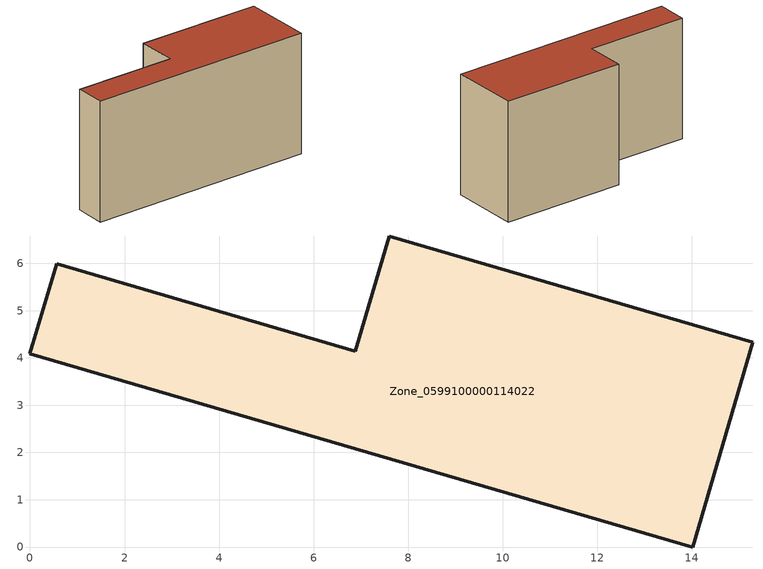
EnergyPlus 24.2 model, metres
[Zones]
Zone_0599100000114022
 floor ground (C_G): 14.02,0 0,4.09 0.56,5.99 6.88,4.14 7.6,6.58 15.28,4.33 z0
 wall outside (C_F): 6.88,4.14 0.56,5.99 0,4.09 14.02,0 15.28,4.33 7.6,6.58 6.88,4.14 z0:7.73
 roof outside (C_R): 15.28,4.33 7.6,6.58 6.88,4.14 0.56,5.99 0,4.09 14.02,0 z7.73
[BUILDING]
Pand.0599100000114022: North Axis=0; Terrain=City; Loads Convergence Tolerance Value=0.04; Temperature Convergence Tolerance Value=0.4; Solar Distribution=FullExterior; Maximum Number of Warmup Days=25; Minimum Number of Warmup Days=1
[Site:Location]
Rotterdam.The.Hague.AP_ZH_NLD Design_Conditions: Latitude=51.96; Longitude=4.45; Time Zone=1; Elevation=-4.5
[SITE:GROUNDTEMPERATURE:BUILDINGSURFACE]
18, 18, 18, 18, 18, 18, 18, 18, 18, 18, 18, 18
[MATERIAL] Thermal Absorptance=0.9; Solar Absorptance=0.7; Visible Absorptance=0.7
Name | Roughness | Thickness | Conductivity | Density | Specific Heat
G.TI.1946 | MediumSmooth | 0.15 | 1 | 540 | 1210
F.TI.1946 | Rough | 0.3 | 0.857143 | 1920 | 840
R.TI.1946 | MediumRough | 0.2 | 0.1 | 1500 | 1000
[CONSTRUCTION]
C_G: G.TI.1946
C_F: F.TI.1946
C_R: R.TI.1946
[ZONE]
Zone_0599100000114022: Type=1; Multiplier=1; Ceiling Height=Autocalculate; Volume=Autocalculate; Floor Area=autocalculate; Part of Total Floor Area=Yes
[ZONEINFILTRATION:DESIGNFLOWRATE]
Infil_Zone_0599100000114022: Zone or ZoneList or Space or SpaceList=Zone_0599100000114022; Schedule=AlwaysOn; Design Flow Rate Calculation Method=Flow/Area; Flow Rate per Floor Area=0.003; Constant Term Coefficient=1; Temperature Term Coefficient=0; Velocity Term Coefficient=0; Velocity Squared Term Coefficient=0
[HVACTEMPLATE:ZONE:IDEALLOADSAIRSYSTEM]
Zone_0599100000114022: Maximum Heating Supply Air Temperature=50; Minimum Cooling Supply Air Temperature=13; Maximum Heating Supply Air Humidity Ratio=0.0156; Minimum Cooling Supply Air Humidity Ratio=0.0077; Heating Limit=NoLimit; Cooling Limit=NoLimit; Dehumidification Control Type=ConstantSensibleHeatRatio; Cooling Sensible Heat Ratio=0.7; Dehumidification Setpoint=60; Humidification Control Type=None; Humidification Setpoint=30; Outdoor Air Method=None; Outdoor Air Flow Rate per Person=0.00944; Outdoor Air Flow Rate per Zone Floor Area=0; Outdoor Air Flow Rate per Zone=0; Demand Controlled Ventilation Type=None; Outdoor Air Economizer Type=NoEconomizer; Heat Recovery Type=None; Sensible Heat Recovery Effectiveness=0.7; Latent Heat Recovery Effectiveness=0.65
[ZONECONTROL:THERMOSTAT]
ThermostatControl_Zone_0599100000114022: Zone or ZoneList=Zone_0599100000114022; Control Type Schedule=DualSetpointControlType; Control 1=Thermostat_Zone_0599100000114022; Temperature Difference Between Cutout And Setpoint=0
[THERMOSTATSETPOINT:DUALSETPOINT]
Thermostat_Zone_0599100000114022: Heating Setpoint Temperature Schedule=HeatingSetpoint_Zone_0599100000114022; Cooling Setpoint Temperature Schedule=CoolingSetpoint_Zone_0599100000114022
[SCHEDULE:COMPACT]
HeatingSetpoint_Zone_0599100000114022: Through: 12/31, For: AllDays, Until: 24:00, 21
CoolingSetpoint_Zone_0599100000114022: Through: 12/31, For: AllDays, Until: 24:00, 24
DualSetpointControlType: Through: 12/31, For: AllDays, Until: 24:00, 4
AlwaysOn: Through: 12/31, For: AllDays, Until: 24:00, 1
